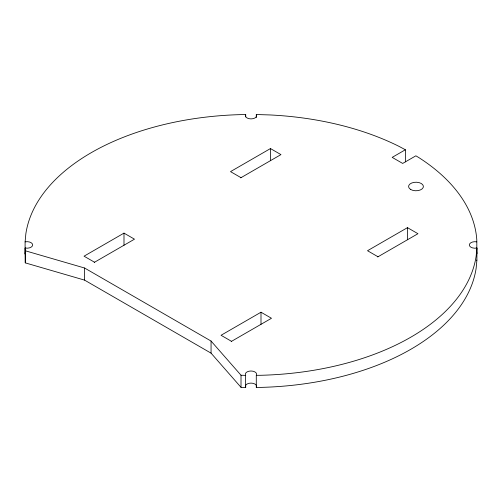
<?xml version="1.0" encoding="UTF-8"?>
<svg xmlns="http://www.w3.org/2000/svg" width="502" height="502" viewBox="0 0 502 502"><rect width="100%" height="100%" fill="white"/><g stroke="black" fill="none" stroke-linecap="round" stroke-linejoin="round"><path stroke-width="0.75" d="M25.564 253.893L25.1 253.999L25.1 241.895L25.84 233.894A225.969 130.464 0 0 1 241.776 114.594L245.716 114.569L245.716 116.84M25.1 253.999L25.37 251.094M476.9 248.001L476.16 256.001A225.969 130.464 0 0 1 260.224 375.301L256.284 375.32L256.284 387.431L260.224 387.406A225.969 130.464 0 0 0 476.16 268.106L476.9 260.105L476.9 248.001L476.436 248.107A5.647 3.263 0 0 1 469.339 244.951A5.647 3.263 0 0 1 476.461 241.807L476.818 241.895L476.818 253.999L476.781 251.728M245.716 114.569L245.566 114.776A5.647 3.263 0 0 0 251.006 118.892A5.647 3.263 0 0 0 256.478 114.795L256.29 114.525L270.145 114.952A225.969 130.464 0 0 1 398.833 146.277L405.384 149.759L405.384 161.87M256.284 375.32L256.434 375.113A5.647 3.263 0 0 0 250.994 371.003A5.647 3.263 0 0 0 245.522 375.101L245.71 387.475L241.01 387.331L211.06 353.151L84.549 280.11L25.276 262.872L25.182 248.001L25.539 248.082A5.647 3.263 0 0 0 32.661 244.945A5.647 3.263 0 0 0 25.564 241.782L25.1 241.895M256.284 387.431L256.434 387.224A5.647 3.263 0 0 0 250.994 383.108A5.647 3.263 0 0 0 245.522 387.205L245.71 387.475M94.207 262.427L134.48 239.178L123.994 233.123L84.047 256.183L94.533 262.239M240.678 177.865L280.951 154.61L270.465 148.561L230.518 171.621L241.004 177.677M405.384 149.759L392.187 157.377L402.673 163.432L415.876 155.815L419.088 157.754A225.969 130.464 0 0 1 476.781 239.623L476.818 241.895M231.202 341.523L271.482 318.274L260.996 312.219L221.049 335.28L231.535 341.335M377.673 256.961L417.953 233.706L407.467 227.657L367.52 250.718L378.006 256.773M476.436 260.218L476.9 260.105M25.182 248.001L25.276 250.768L84.549 268.005L211.06 341.046L241.01 375.226L245.71 375.37M407.467 227.657L407.467 239.761M270.465 148.561L270.465 160.665M260.996 312.219L260.996 324.323M256.29 114.525L256.29 117.55M241.01 375.226L241.01 387.331M211.06 341.046L211.06 353.151M123.994 233.123L123.994 245.227M84.549 268.005L84.549 280.11M25.276 250.768L25.276 262.872M410.749 189.524A7.411 4.28 0 0 0 423.148 187.604A7.411 4.28 0 0 0 414.068 182.364A7.411 4.28 0 0 0 410.749 189.524"/></g></svg>
